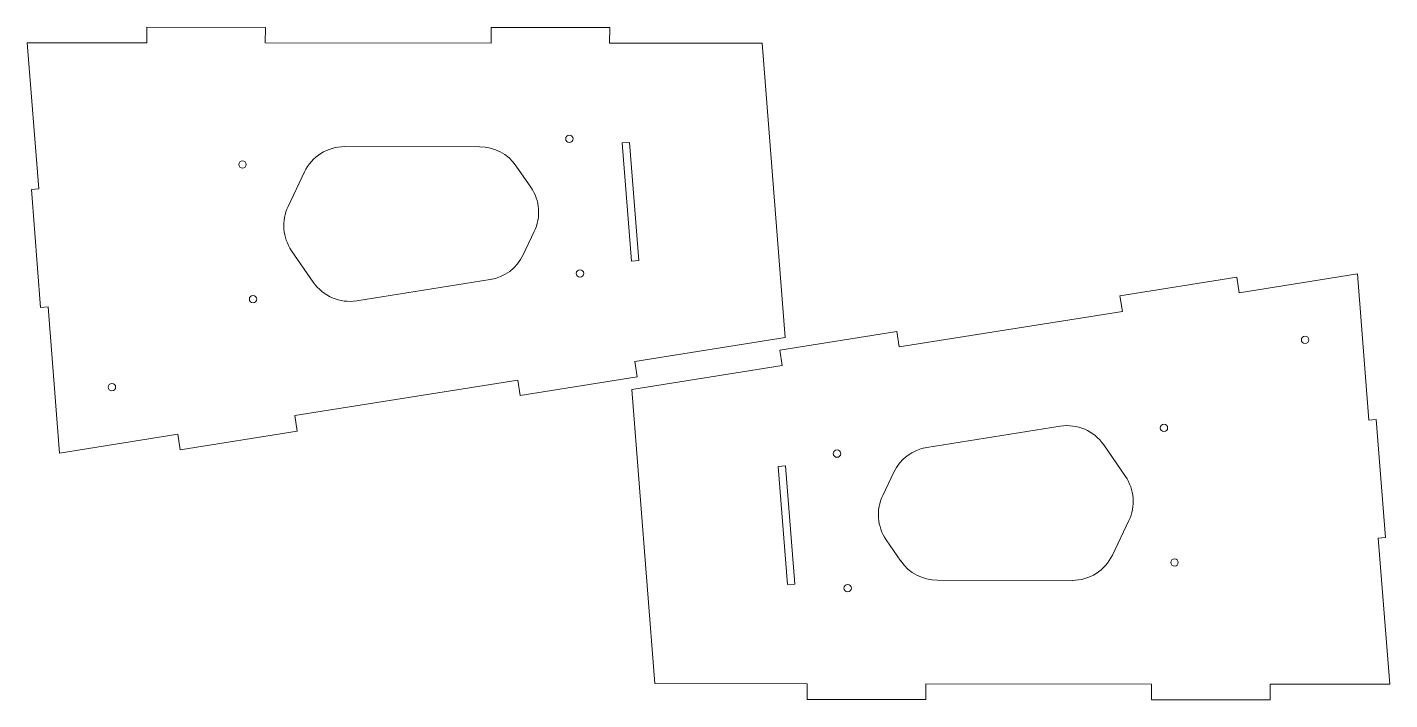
# Paper-space layout 'Sheet3' of a CAD drawing. Header units: inches. Extents: x 0.4 to 23.4, y 0.3 to 11.7.
import ezdxf

# ---------------------------------------------------------------- set-up
doc = ezdxf.new("R2010")
doc.units = ezdxf.units.IN
doc.header["$MEASUREMENT"] = 0

psp = doc.layouts.new('Sheet3')

# ---------------------------------------------------------------- linework, layer by layer
at = {"color": 1, "linetype": 'Continuous', "lineweight": 15}
for p, q in [((2.373, 11.684), (2.372, 11.42)), ((4.373, 11.682), (2.373, 11.684)), ((4.373, 11.682), (4.372, 11.418)), ((8.188, 11.679), (8.187, 11.415)), ((10.188, 11.678), (8.188, 11.679)), ((10.188, 11.678), (10.187, 11.414)), ((0.546, 8.954), (0.352, 11.421)), ((2.372, 11.42), (0.352, 11.421)), ((8.187, 11.415), (4.372, 11.418)), ((12.762, 11.412), (10.187, 11.414)), ((12.762, 11.412), (13.153, 6.443)), ((5.712, 9.667), (7.991, 9.665)), ((10.399, 9.729), (10.523, 9.739)), ((10.399, 9.729), (10.556, 7.735)), ((10.523, 9.739), (10.68, 7.745)), ((4.757, 8.658), (5.035, 9.24)), ((8.609, 9.34), (8.856, 8.981)), ((0.421, 8.944), (0.546, 8.954)), ((0.578, 6.95), (0.421, 8.944)), ((8.915, 8.233), (8.727, 7.839)), ((5.181, 7.379), (4.816, 7.91)), ((10.556, 7.735), (10.68, 7.745)), ((8.168, 7.422), (5.917, 7.063)), ((20.779, 7.46), (18.804, 7.146)), ((20.82, 7.199), (20.779, 7.46)), ((22.816, 7.517), (20.82, 7.199)), ((22.816, 7.517), (23.01, 5.05)), ((18.804, 7.146), (18.845, 6.885)), ((0.578, 6.95), (0.703, 6.96)), ((0.897, 4.492), (0.703, 6.96)), ((18.845, 6.885), (15.077, 6.285)), ((10.611, 6.038), (13.153, 6.443)), ((15.036, 6.546), (13.061, 6.232)), ((15.077, 6.285), (15.036, 6.546)), ((13.102, 5.971), (13.061, 6.232)), ((10.611, 6.038), (10.652, 5.778)), ((8.677, 5.463), (10.652, 5.778)), ((13.102, 5.971), (10.559, 5.566)), ((4.868, 5.124), (8.635, 5.724)), ((8.635, 5.724), (8.677, 5.463)), ((10.95, 0.598), (10.559, 5.566)), ((4.909, 4.864), (4.868, 5.124)), ((2.934, 4.549), (4.909, 4.864)), ((15.545, 4.588), (17.796, 4.946)), ((23.134, 5.059), (23.01, 5.05)), ((23.134, 5.059), (23.291, 3.065)), ((0.897, 4.492), (2.893, 4.81)), ((2.893, 4.81), (2.934, 4.549)), ((18.532, 4.63), (18.897, 4.099)), ((13.157, 4.274), (13.033, 4.264)), ((13.19, 2.27), (13.033, 4.264)), ((13.314, 2.28), (13.157, 4.274)), ((14.798, 3.776), (14.986, 4.17)), ((18.956, 3.351), (18.678, 2.769)), ((15.104, 2.669), (14.857, 3.029)), ((23.291, 3.065), (23.167, 3.056)), ((23.167, 3.056), (23.361, 0.588)), ((18.001, 2.342), (15.721, 2.344)), ((13.314, 2.28), (13.19, 2.27)), ((10.95, 0.598), (13.525, 0.596)), ((13.525, 0.332), (13.525, 0.596)), ((15.525, 0.594), (19.34, 0.591)), ((15.525, 0.33), (15.525, 0.594)), ((19.34, 0.327), (19.34, 0.591)), ((21.34, 0.59), (23.361, 0.588)), ((21.34, 0.326), (21.34, 0.59)), ((13.525, 0.332), (15.525, 0.33)), ((19.34, 0.327), (21.34, 0.326))]:
    psp.add_line(p, q, dxfattribs=at)
for centre in [(9.507, 9.799), (3.986, 9.365), (9.686, 7.526), (4.165, 7.092), (21.931, 6.405), (1.782, 5.604), (19.548, 4.917), (14.027, 4.483), (19.727, 2.644), (14.206, 2.21)]:
    psp.add_circle(centre, 0.0625, dxfattribs=at)
for centre, start, end in [((5.711, 8.917), 89.9565, 154.5), ((7.991, 8.915), 34.5, 89.9565), ((8.238, 8.556), 334.5, 34.5), ((5.434, 8.335), 154.5, 214.5), ((8.05, 8.162), 279.0435, 334.5), ((5.799, 7.804), 214.5, 279.0435), ((17.914, 4.205), 34.5, 99.0435), ((15.663, 3.847), 99.0435, 154.5), ((18.279, 3.674), 334.5, 34.5), ((15.475, 3.453), 154.5, 214.5), ((18.001, 3.092), 269.9565, 334.5), ((15.722, 3.094), 214.5, 269.9565)]:
    psp.add_arc(centre, 0.75, start, end, dxfattribs=at)

doc.saveas('drawing.dxf')
